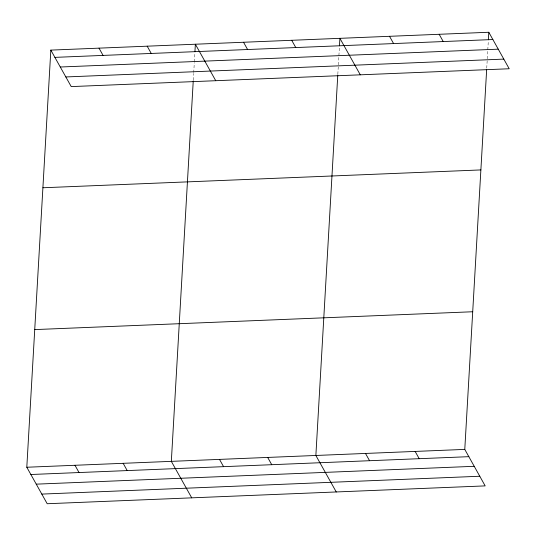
<?xml version="1.0" encoding="UTF-8"?>
<svg xmlns="http://www.w3.org/2000/svg" width="536" height="536" viewBox="0 0 536 536"><rect width="100%" height="100%" fill="white"/><g stroke="black" fill="none" stroke-linecap="round" stroke-linejoin="round"><path stroke-width="0.4" stroke-dasharray="2.68 2.01" d="M193.295 80.092L193.684 73.419M193.731 72.588L194.307 62.578M194.354 61.741L194.883 52.562M337.827 74.209L339.415 46.679M486.742 68.139L487.753 50.619M487.8 49.788L488.33 40.609"/><path stroke-width="0.8" d="M486.648 69.807L464.779 449.403L485.167 485.891L47.195 503.733L26.8 467.245L50.833 50.109L488.805 32.267L509.2 68.755L71.221 86.598L50.833 50.109M193.248 80.929L171.332 461.362L191.72 497.844M194.93 51.731L195.365 44.22L215.753 80.708M337.781 75.04L315.865 455.473L336.253 491.961M339.462 45.841L339.898 38.331L360.286 74.819M488.376 39.778L488.805 32.267M54.893 57.372L492.865 39.53M60.28 67.013L498.259 49.171M65.834 76.95L503.813 59.107M42.9 187.761L480.879 169.925M34.733 329.593L472.705 311.751M26.8 467.245L464.779 449.403M30.86 474.507L468.833 456.672M36.247 484.155L474.226 466.313M41.801 494.092L479.78 476.249M439.172 34.291L443.232 41.553M389.531 36.314L393.592 43.577M291.718 40.294L295.778 47.557M243.545 42.257L247.599 49.52M415.139 451.426L419.199 458.689M147.186 46.183L151.246 53.446M365.498 453.449L369.559 460.712M99.013 48.146L103.066 55.409M267.685 457.436L271.745 464.699M219.512 459.399L223.572 466.662M123.153 463.318L127.213 470.588M74.98 465.282L79.04 472.551"/></g></svg>
